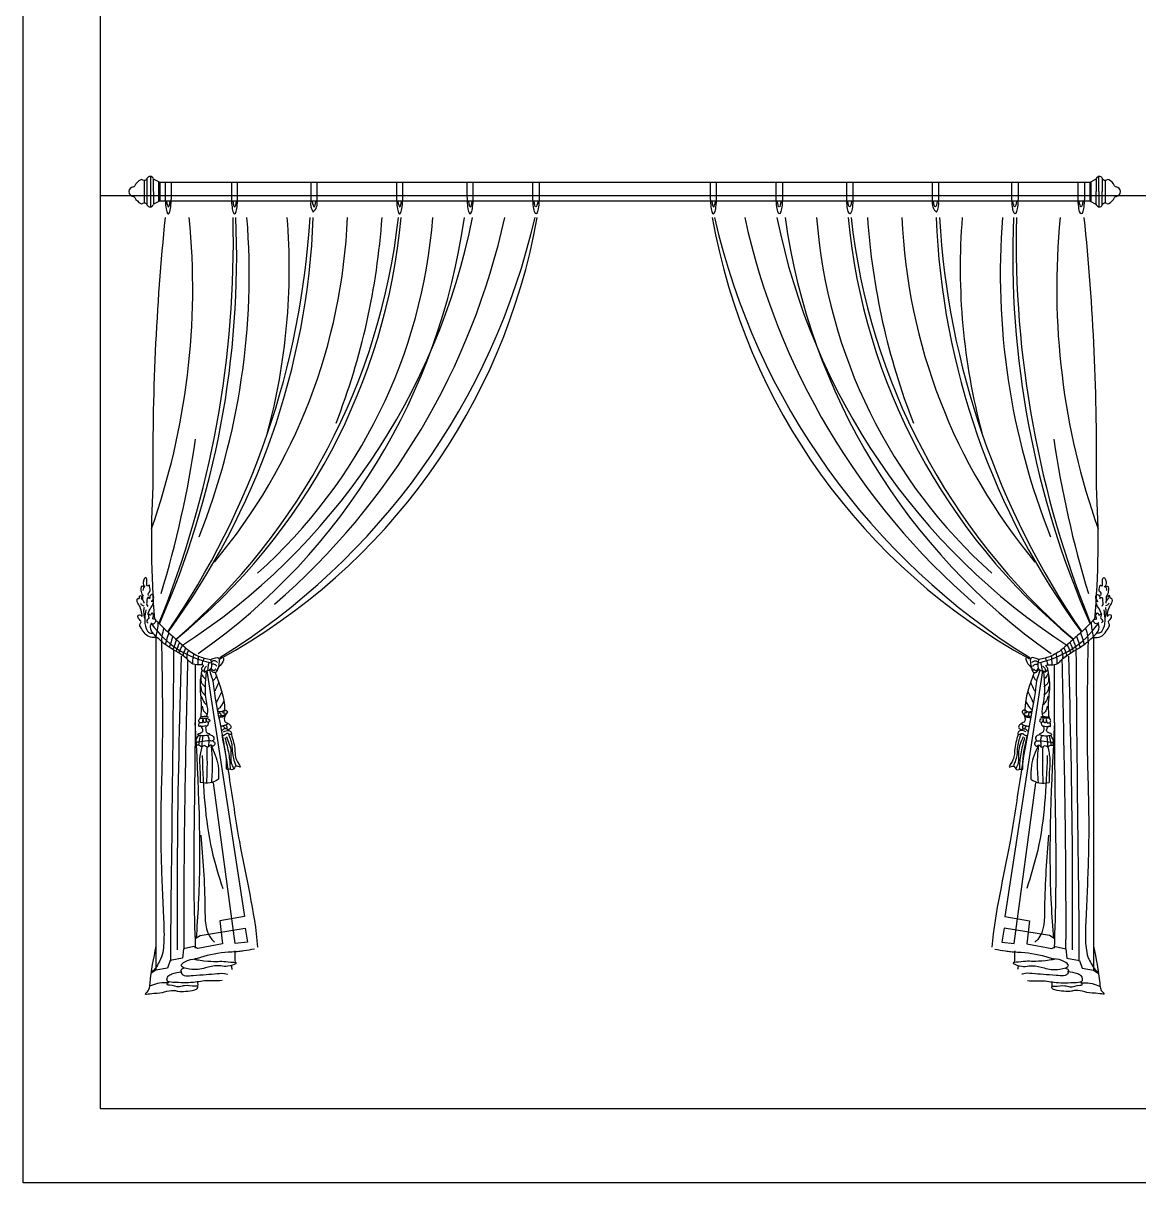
# Model space of a CAD drawing. Header units: inches. Extents: x 8.9 to 51.4, y 16 to 40.8.
# Drawn here: x 30.36 to 35.25, y 15.99 to 21.07 of the extents above; entities that cross this region are included whole.
import ezdxf

# ---------------------------------------------------------------- set-up
doc = ezdxf.new("R2010")
doc.units = ezdxf.units.IN
doc.header["$MEASUREMENT"] = 0
for name, color, linetype in [('02', 2, 'Continuous'), ('4', 4, 'Continuous'), ('kadrbm', 4, 'Continuous')]:
    doc.layers.add(name, color=color, linetype=linetype)

# ---------------------------------------------------------------- blocks, each defined once
blk = doc.blocks.new('kadrbm')
at = {"layer": 'kadrbm', "color": 4}
blk.add_lwpolyline([(0, 0), (0, 24.7972), (21, 24.7972), (21, 0), (0, 0)], close=True, dxfattribs=at)
blk.add_lwpolyline([(20.6631, 0.3257), (20.6631, 24.4603), (0.3369, 24.4603), (0.3369, 0.3257), (20.6631, 0.3257)], dxfattribs=at)

msp = doc.modelspace()

# ---------------------------------------------------------------- linework, layer by layer
at = {"layer": '02'}
for p, q in [((30.8912, 20.3853), (30.8912, 20.2854)), ((30.9039, 20.2769), (30.9039, 20.3938)), ((30.9189, 20.4018), (30.9189, 20.2689)), ((30.9315, 20.3905), (30.9315, 20.392)), ((30.9315, 20.3354), (30.9315, 20.3905)), ((30.9573, 20.3776), (30.9345, 20.389)), ((30.9536, 20.3795), (30.9536, 20.2913)), ((30.9591, 20.377), (30.9591, 20.3772)), ((30.9591, 20.3771), (35.0342, 20.377)), ((30.9591, 20.377), (30.9591, 20.294)), ((30.9825, 20.3769), (30.9825, 20.3159)), ((31.0101, 20.3147), (31.0101, 20.3769)), ((31.2729, 20.3769), (31.2729, 20.3159)), ((31.3005, 20.3147), (31.3005, 20.3769)), ((31.621, 20.377), (31.621, 20.2941)), ((31.6485, 20.2941), (31.6485, 20.377)), ((31.9964, 20.3771), (31.9964, 20.3161)), ((32.024, 20.3149), (32.024, 20.3771)), ((32.3054, 20.3771), (32.3054, 20.3161)), ((32.333, 20.3149), (32.333, 20.3771)), ((32.5942, 20.3149), (32.5942, 20.3771)), ((32.6217, 20.3771), (32.6217, 20.3161)), ((33.3716, 20.3771), (33.3716, 20.3161)), ((33.3991, 20.3149), (33.3991, 20.3771)), ((33.6603, 20.3149), (33.6603, 20.3771)), ((33.6879, 20.3771), (33.6879, 20.3161)), ((33.9693, 20.3149), (33.9693, 20.3771)), ((33.9969, 20.3771), (33.9969, 20.3161)), ((34.3448, 20.2941), (34.3448, 20.377)), ((34.3723, 20.377), (34.3723, 20.2941)), ((34.6928, 20.3147), (34.6928, 20.3769)), ((34.7204, 20.3769), (34.7204, 20.3159)), ((34.9832, 20.3147), (34.9832, 20.3769)), ((35.0108, 20.3769), (35.0107, 20.3159)), ((35.0342, 20.377), (35.0342, 20.3772)), ((35.0342, 20.377), (35.0342, 20.294)), ((35.036, 20.3776), (35.0588, 20.389)), ((35.0397, 20.3795), (35.0397, 20.2913)), ((35.0618, 20.3905), (35.0618, 20.392)), ((35.0618, 20.3905), (35.0618, 20.3354)), ((35.0744, 20.3354), (35.0744, 20.4018)), ((35.0894, 20.3938), (35.0894, 20.3354)), ((35.1021, 20.3853), (35.102, 20.2854)), ((30.9315, 20.3354), (30.9315, 20.2802)), ((35.0618, 20.2802), (35.0618, 20.3354)), ((35.0744, 20.3354), (35.0744, 20.2689)), ((35.0894, 20.2769), (35.0894, 20.3354)), ((30.9315, 20.2802), (30.9315, 20.2785)), ((30.9573, 20.2931), (30.9345, 20.2817)), ((35.0323, 20.294), (30.961, 20.294)), ((35.036, 20.2931), (35.0588, 20.2817)), ((35.0618, 20.2802), (35.0618, 20.2785)), ((30.8855, 18.5448), (30.8855, 18.5633)), ((35.1078, 18.5448), (35.1078, 18.5633)), ((30.9424, 18.3863), (30.9424, 16.9239)), ((35.0508, 18.3863), (35.0508, 16.9239)), ((31.1661, 18.2358), (31.3308, 17.1594)), ((34.8272, 18.2358), (34.6625, 17.1594)), ((31.2897, 17.0412), (31.195, 17.7446)), ((34.7036, 17.0412), (34.7983, 17.7446)), ((31.3308, 17.1594), (31.2222, 17.1401)), ((31.2222, 17.1401), (31.2343, 17.0388)), ((34.6625, 17.1594), (34.7711, 17.1401)), ((34.7711, 17.1401), (34.759, 17.0388)), ((31.1193, 17.0651), (31.1359, 17.0765)), ((31.1359, 17.0765), (31.3333, 17.1087)), ((31.3333, 17.1087), (31.3437, 17.0464)), ((34.66, 17.1087), (34.6496, 17.0464)), ((34.8574, 17.0765), (34.66, 17.1087)), ((34.874, 17.0651), (34.8574, 17.0765)), ((31.1086, 17.0275), (31.063, 17.018)), ((31.1257, 17.0195), (31.1086, 17.0275)), ((31.2343, 17.0388), (31.1257, 17.0195)), ((31.3437, 17.0464), (31.2897, 17.0412)), ((34.6496, 17.0464), (34.7036, 17.0412)), ((34.759, 17.0388), (34.8676, 17.0195)), ((34.8676, 17.0195), (34.8847, 17.0275)), ((34.8847, 17.0275), (34.9303, 17.018)), ((31.0592, 16.9763), (31.0042, 16.9668)), ((31.063, 17.018), (31.0592, 16.9763)), ((34.9303, 17.018), (34.9341, 16.9763)), ((34.9341, 16.9763), (34.9891, 16.9668)), ((30.9424, 16.9239), (30.9201, 16.9088)), ((30.9928, 16.9326), (30.9424, 16.9239)), ((31.0042, 16.9668), (30.9928, 16.9326)), ((34.9891, 16.9668), (35.0005, 16.9326)), ((35.0005, 16.9326), (35.0508, 16.9239)), ((35.0508, 16.9239), (35.0732, 16.9088))]:
    msp.add_line(p, q, dxfattribs=at)
for centre, radius, start, end in [((30.9039, 20.3354), 0.0594, 118.3687, 154.4756), ((30.8797, 20.3803), 0.00827, 58.1539, 118.3687), ((30.8912, 20.399), 0.0137, 238.1539, 337.9883), ((30.9171, 20.3872), 0.0148, 23.5943, 153.1506), ((30.9382, 20.3964), 0.00827, 203.5943, 243.4382), ((30.961, 20.385), 0.00827, 243.4382, 270.0032), ((35.0323, 20.385), 0.00827, 269.9968, 296.5618), ((35.0551, 20.3964), 0.00827, 296.5618, 336.4057), ((35.0762, 20.3872), 0.0148, 26.8494, 156.4057), ((35.1021, 20.399), 0.0137, 202.0117, 301.8461), ((35.1136, 20.3803), 0.00827, 61.6313, 121.8461), ((35.0894, 20.3354), 0.0594, 25.5244, 61.6313), ((30.8446, 20.3354), 0.0209, 93.2803, 266.7262), ((30.8429, 20.3645), 0.00827, 273.2803, 334.4756), ((35.1504, 20.3645), 0.00827, 205.5244, 266.7197), ((35.1487, 20.3354), 0.0209, 273.2738, 86.7197), ((30.8429, 20.3062), 0.00827, 25.5309, 86.7262), ((30.9039, 20.3354), 0.0594, 205.5309, 241.6377), ((30.8797, 20.2904), 0.00827, 241.6377, 301.8526), ((30.8912, 20.2718), 0.0137, 22.0182, 121.8526), ((30.9171, 20.2836), 0.0148, 206.8559, 336.4122), ((30.9382, 20.2743), 0.00827, 116.5683, 156.4122), ((30.961, 20.2857), 0.00827, 90.0032, 116.5683), ((31.686, 20.2826), 0.066, 170.0538, 213.7997), ((31.5997, 20.2845), 0.0497, 309.0888, 12.6238), ((34.3936, 20.2845), 0.0497, 167.3762, 230.9112), ((34.3073, 20.2826), 0.066, 326.2003, 9.9462), ((35.0323, 20.2857), 0.00827, 63.4317, 89.9968), ((35.0551, 20.2743), 0.00827, 23.5878, 63.4317), ((35.0762, 20.2836), 0.0148, 203.5878, 333.1441), ((35.102, 20.2718), 0.0137, 58.1474, 157.9818), ((35.1136, 20.2904), 0.00827, 238.1474, 298.3623), ((35.0894, 20.3354), 0.0594, 298.3623, 334.4691), ((35.1504, 20.3062), 0.00827, 93.2738, 154.4691), ((27.9351, 19.9137), 3.1685, 340.5445, 5.5968), ((41.3379, 19.164), 10.4092, 174.16269, 180.65206), ((26.8123, 20.1191), 4.4693, 337.9823, 1.328), ((27.2904, 20.0541), 4.0058, 336.2649, 2.4115), ((28.0396, 20.436), 3.5845, 325.5135, 356.5886), ((28.3634, 20.3474), 3.2709, 323.5767, 357.8144), ((29.3257, 20.4722), 2.7032, 309.1627, 354.7047), ((29.1668, 20.5382), 2.8558, 310.8147, 353.6567), ((29.4683, 20.7934), 2.9177, 302.9337, 348.7205), ((29.515, 20.6074), 2.8055, 305.0802, 352.1173), ((28.2257, 19.9744), 3.1254, 338.3923, 4.5557), ((29.2635, 20.3269), 2.5205, 320.1662, 357.6311), ((29.6085, 20.909), 3.0727, 301.6726, 347.0935), ((29.9004, 20.7054), 2.7556, 298.6918, 349.9121), ((29.8307, 20.3985), 2.3317, 311.9053, 355.6759), ((28.7263, 20.0027), 2.8003, 345.0323, 4.5052), ((29.4224, 20.8895), 3.1205, 310.8232, 347.6618), ((28.8573, 20.4364), 3.0834, 338.7806, 356.0252), ((36.0929, 20.7054), 2.7556, 190.0879, 241.3082), ((36.3848, 20.909), 3.0727, 192.9065, 238.3274), ((36.5708, 20.8895), 3.1205, 192.3382, 229.1768), ((36.525, 20.7934), 2.9177, 191.2795, 237.0663), ((36.4783, 20.6074), 2.8055, 187.8827, 234.9198), ((36.1626, 20.3985), 2.3317, 184.3241, 228.0947), ((36.6676, 20.4722), 2.7032, 185.2953, 230.8373), ((36.8265, 20.5382), 2.8558, 186.3433, 229.1853), ((37.136, 20.4364), 3.0834, 183.9748, 201.2194), ((36.7298, 20.3269), 2.5205, 182.3689, 219.8338), ((37.6298, 20.3474), 3.2709, 182.1856, 216.4233), ((37.9537, 20.436), 3.5845, 183.4114, 214.4865), ((37.267, 20.0027), 2.8003, 175.4948, 194.9677), ((37.7676, 19.9744), 3.1254, 175.4443, 201.6077), ((38.7029, 20.0541), 4.0058, 177.5885, 203.7351), ((39.181, 20.1191), 4.4693, 178.672, 202.0177), ((38.0582, 19.9137), 3.1685, 174.4032, 199.4555), ((24.6554, 19.164), 10.4092, 359.34794, 5.83731), ((26.6145, 19.9029), 4.5488, 343.0188, 351.7636), ((39.3788, 19.9029), 4.5488, 188.2364, 196.9812), ((35.1162, 18.801), 4.194, 176.6568, 184.6612), ((30.877, 18.801), 4.194, 355.3388, 3.3432), ((30.7527, 18.4493), 0.1999, 341.6507, 359.2585), ((35.2406, 18.4493), 0.1999, 180.7415, 198.3493), ((31.2669, 18.6837), 0.4206, 215.029, 258.8522), ((34.7264, 18.6837), 0.4206, 281.1478, 324.971)]:
    msp.add_arc(centre, radius, start, end, dxfattribs=at)
for centre, major_axis, ratio, start_param, end_param in [((30.9963, 20.3159), (0, 0.0782), 0.176397, 1.570796, 4.728041), ((30.997, 20.323), (0, 0.054), 0.176643, 2.136708, 4.146478), ((31.2867, 20.3159), (0, 0.0782), 0.176397, 1.570796, 4.728041), ((31.2874, 20.323), (0, 0.054), 0.176643, 2.136708, 4.146478), ((31.6354, 20.323), (0, 0.054), 0.176643, 2.136708, 4.146478), ((32.0102, 20.3161), (0, 0.0782), 0.176397, 1.570796, 4.728041), ((32.0109, 20.3231), (0, 0.054), 0.176643, 2.136708, 4.146478), ((32.3192, 20.3161), (0, 0.0782), 0.176397, 1.570796, 4.728041), ((32.3199, 20.3231), (0, 0.054), 0.176643, 2.136708, 4.146478), ((33.3853, 20.3161), (0, 0.0782), 0.176397, 1.570796, 4.728041), ((33.386, 20.3231), (0, 0.054), 0.176643, 2.136708, 4.146478)]:
    msp.add_ellipse(centre, major_axis=major_axis, ratio=ratio, start_param=start_param, end_param=end_param, dxfattribs=at)
at = {"layer": '02', "extrusion": (0, 0, -1)}
for centre, major_axis, ratio, start_param, end_param in [((32.6079, 20.3161), (0, 0.0782), 0.176397, 1.570796, 4.728041), ((32.6072, 20.3231), (0, 0.054), 0.176643, 2.136708, 4.146478), ((33.6741, 20.3161), (0, 0.0782), 0.176397, 1.570796, 4.728041), ((33.6734, 20.3231), (0, 0.054), 0.176643, 2.136708, 4.146478), ((33.9831, 20.3161), (0, 0.0782), 0.176397, 1.570796, 4.728041), ((33.9824, 20.3231), (0, 0.054), 0.176643, 2.136708, 4.146478), ((34.3578, 20.323), (0, 0.054), 0.176643, 2.136708, 4.146478), ((34.7066, 20.3159), (0, 0.0782), 0.176397, 1.570796, 4.728041), ((34.7059, 20.323), (0, 0.054), 0.176643, 2.136708, 4.146478), ((34.997, 20.3159), (0, 0.0782), 0.176397, 1.570796, 4.728041), ((34.9963, 20.323), (0, 0.054), 0.176643, 2.136708, 4.146478)]:
    msp.add_ellipse(centre, major_axis=major_axis, ratio=ratio, start_param=start_param, end_param=end_param, dxfattribs=at)
at = {"layer": '02'}
for points, knots in [([(30.91, 18.5662), (30.909, 18.5695), (30.9069, 18.5765), (30.9218, 18.5855), (30.9141, 18.5978), (30.9151, 18.615), (30.9017, 18.602), (30.9028, 18.6206), (30.9021, 18.6292), (30.9029, 18.6395), (30.8953, 18.647), (30.8889, 18.6353), (30.8869, 18.6248), (30.8868, 18.6146), (30.8932, 18.6003), (30.8785, 18.6117), (30.8759, 18.5945), (30.8774, 18.5842), (30.8796, 18.5717), (30.884, 18.5654), (30.8862, 18.5623)], [0, 0, 0, 0, 0.069239, 0.1425, 0.301108, 0.343016, 0.417267, 0.487528, 0.59776, 0.653305, 0.707138, 0.760964, 0.874593, 0.950691, 1.014211, 1.079615, 1.162872, 1.259571, 1.344793, 1.425154, 1.425154, 1.425154, 1.425154]), ([(30.8951, 18.6066), (30.8921, 18.6043), (30.8859, 18.5995), (30.8854, 18.5917), (30.8851, 18.5877)], [0, 0, 0, 0, 0.0785011, 0.1613786, 0.1613786, 0.1613786, 0.1613786]), ([(30.9431, 18.3816), (30.9316, 18.3818), (30.9007, 18.3822), (30.8829, 18.414), (30.8689, 18.4392), (30.8829, 18.4522), (30.8646, 18.4615), (30.8607, 18.4817), (30.8757, 18.4825), (30.8859, 18.4623), (30.8771, 18.5166), (30.8625, 18.5281), (30.856, 18.5538), (30.8725, 18.5517), (30.8675, 18.5709), (30.8823, 18.5598), (30.8763, 18.5519), (30.8846, 18.5473), (30.8884, 18.5403), (30.8889, 18.5343), (30.8891, 18.5317)], [0, 0, 0, 0, 0.236319, 0.635054, 0.716518, 0.803764, 0.938035, 1.047547, 1.12563, 1.164652, 1.457116, 1.593629, 1.741874, 1.781687, 1.870652, 1.942618, 1.990079, 2.034233, 2.107856, 2.163027, 2.163027, 2.163027, 2.163027]), ([(30.9064, 18.4831), (30.9107, 18.4931), (30.9178, 18.5094), (30.9294, 18.5263), (30.9322, 18.5378), (30.9267, 18.5433), (30.9227, 18.5356), (30.9256, 18.5474), (30.934, 18.5502), (30.9326, 18.5613), (30.9304, 18.5723), (30.9167, 18.5676), (30.9155, 18.5605), (30.9139, 18.5478), (30.913, 18.5585), (30.9029, 18.5567), (30.904, 18.5422), (30.8993, 18.5291), (30.9046, 18.5206), (30.9064, 18.5177)], [0, 0, 0, 0, 0.233844, 0.38395, 0.446369, 0.474515, 0.507631, 0.539802, 0.628788, 0.699009, 0.758437, 0.830424, 0.914466, 0.954252, 0.996273, 1.035315, 1.116779, 1.257438, 1.327235, 1.327235, 1.327235, 1.327235]), ([(30.875, 18.5324), (30.877, 18.5286), (30.8802, 18.5224), (30.8869, 18.5209), (30.8895, 18.5204)], [0, 0, 0, 0, 0.0867292, 0.1416041, 0.1416041, 0.1416041, 0.1416041]), ([(30.8901, 18.5137), (30.8892, 18.5074), (30.887, 18.4909), (30.8905, 18.4746), (30.8926, 18.4644)], [0, 0, 0, 0, 0.1356658, 0.3588768, 0.3588768, 0.3588768, 0.3588768]), ([(30.8977, 18.5026), (30.8959, 18.4903), (30.8917, 18.4629), (30.8943, 18.4282), (30.9106, 18.3992), (30.9251, 18.4005), (30.9312, 18.4011)], [0, 0, 0, 0, 0.2671122, 0.5981429, 0.7651676, 0.8903438, 0.8903438, 0.8903438, 0.8903438]), ([(30.9197, 18.4456), (30.9251, 18.4429), (30.9371, 18.4371), (30.9475, 18.4668), (30.925, 18.4597), (30.9335, 18.4745), (30.9318, 18.483), (30.9246, 18.4918), (30.9206, 18.4842), (30.918, 18.4763), (30.9085, 18.4914), (30.909, 18.4734), (30.9133, 18.4649), (30.904, 18.4612), (30.9003, 18.4517), (30.9053, 18.4475), (30.9077, 18.4455)], [0, 0, 0, 0, 0.111497, 0.24906, 0.328278, 0.385623, 0.504818, 0.527104, 0.599746, 0.617361, 0.685151, 0.76431, 0.827813, 0.878271, 0.945574, 1.007111, 1.007111, 1.007111, 1.007111]), ([(30.942, 18.4568), (30.9473, 18.4523), (30.9856, 18.412), (31.011, 18.3935), (31.0609, 18.3453), (31.1036, 18.3105), (31.144, 18.293), (31.1726, 18.2871), (31.1819, 18.2851), (31.1835, 18.2798), (31.1876, 18.2664), (31.1864, 18.241), (31.1666, 18.2352), (31.1513, 18.2299), (31.1374, 18.2452), (31.1658, 18.2668), (31.1055, 18.2566), (31.0698, 18.3034), (31.0025, 18.3318), (30.9508, 18.3786), (30.9193, 18.4076), (30.9159, 18.4341), (30.9233, 18.4433), (30.9236, 18.4437)], [925.225874, 925.225874, 925.225874, 925.225874, 957.922996, 1118.432988, 1257.579125, 1341.665769, 1462.150553, 1520.81079, 1520.81079, 1520.81079, 1555.846522, 1608.954601, 1649.536379, 1670.927799, 1705.404547, 1731.415564, 1823.967647, 1873.57135, 2108.472651, 2240.694063, 2303.847888, 2370.352593, 2373.553649, 2373.553649, 2373.553649, 2373.553649]), ([(35.0513, 18.4568), (35.046, 18.4523), (35.0076, 18.412), (34.9823, 18.3935), (34.9324, 18.3453), (34.8897, 18.3105), (34.8493, 18.293), (34.8207, 18.2871), (34.8114, 18.2851), (34.8098, 18.2798), (34.8057, 18.2664), (34.8069, 18.241), (34.8267, 18.2352), (34.842, 18.2299), (34.8559, 18.2452), (34.8275, 18.2668), (34.8878, 18.2566), (34.9235, 18.3034), (34.9908, 18.3318), (35.0425, 18.3786), (35.074, 18.4076), (35.0774, 18.4341), (35.07, 18.4433), (35.0697, 18.4437)], [925.225874, 925.225874, 925.225874, 925.225874, 957.922996, 1118.432988, 1257.579125, 1341.665769, 1462.150553, 1520.81079, 1520.81079, 1520.81079, 1555.846522, 1608.954601, 1649.536379, 1670.927799, 1705.404547, 1731.415564, 1823.967647, 1873.57135, 2108.472651, 2240.694063, 2303.847888, 2370.352593, 2373.553649, 2373.553649, 2373.553649, 2373.553649]), ([(30.977, 18.4222), (30.9735, 18.4108), (30.9677, 18.3921), (30.9668, 18.3726), (30.9664, 18.365)], [0, 0, 0, 0, 0.2573521, 0.4215662, 0.4215662, 0.4215662, 0.4215662]), ([(30.9988, 18.4023), (30.9951, 18.3912), (30.9894, 18.3744), (30.9848, 18.3572), (30.9832, 18.3514)], [0, 0, 0, 0, 0.2532951, 0.3845659, 0.3845659, 0.3845659, 0.3845659]), ([(30.9664, 18.365), (30.9694, 18.2091), (30.9746, 17.9362), (30.9618, 17.629), (30.9638, 17.4769), (30.9649, 17.4276)], [0, 0, 0, 0, 3.17504, 5.557154, 6.264994, 6.264994, 6.264994, 6.264994]), ([(31.017, 18.3865), (31.0131, 18.3757), (31.0075, 18.3599), (31.0029, 18.3438), (31.0014, 18.3387)], [0, 0, 0, 0, 0.2485262, 0.3634947, 0.3634947, 0.3634947, 0.3634947]), ([(31.0583, 18.3487), (31.0552, 18.3432), (31.0488, 18.3321), (31.0447, 18.3199), (31.0427, 18.3137)], [0, 0, 0, 0, 0.137377, 0.2771517, 0.2771517, 0.2771517, 0.2771517]), ([(35.0269, 18.365), (35.0239, 18.2091), (35.0187, 17.9362), (35.0315, 17.629), (35.0295, 17.4769), (35.0284, 17.4276)], [0, 0, 0, 0, 3.17504, 5.557154, 6.264994, 6.264994, 6.264994, 6.264994]), ([(31.0719, 18.3367), (31.0699, 18.3307), (31.0664, 18.3204), (31.0597, 18.3082), (31.0618, 18.3023), (31.0623, 18.3009)], [0, 0, 0, 0, 0.1405092, 0.2410443, 0.2732819, 0.2732819, 0.2732819, 0.2732819]), ([(31.0842, 18.3266), (31.0807, 18.3174), (31.076, 18.3047), (31.0779, 18.2916), (31.0784, 18.2881)], [0, 0, 0, 0, 0.2085446, 0.2850913, 0.2850913, 0.2850913, 0.2850913]), ([(31.1081, 18.3106), (31.1061, 18.3035), (31.1021, 18.289), (31.1028, 18.2739), (31.1032, 18.2662)], [0, 0, 0, 0, 0.1571449, 0.3243264, 0.3243264, 0.3243264, 0.3243264]), ([(31.1819, 18.2851), (31.1972, 18.2914), (31.222, 18.3016), (31.2183, 18.2643), (31.2148, 18.2465), (31.2057, 18.224), (31.1878, 18.2311), (31.1834, 18.2393), (31.1814, 18.243)], [0, 0, 0, 0, 0.2592106, 0.4211027, 0.6179798, 0.7334938, 0.8450406, 0.9369094, 0.9369094, 0.9369094, 0.9369094]), ([(31.154, 18.2916), (31.1502, 18.285), (31.1449, 18.2755), (31.1441, 18.2648), (31.1439, 18.2615)], [0, 0, 0, 0, 0.1608254, 0.2315285, 0.2315285, 0.2315285, 0.2315285]), ([(31.1646, 18.2566), (31.1604, 18.2527), (31.152, 18.2449), (31.1537, 18.2336), (31.1546, 18.2278)], [0, 0, 0, 0, 0.1155197, 0.2327522, 0.2327522, 0.2327522, 0.2327522]), ([(31.175, 18.2733), (31.1734, 18.2686), (31.1691, 18.2563), (31.1709, 18.2351), (31.1604, 18.233), (31.1586, 18.2326)], [0, 0, 0, 0, 0.1135775, 0.2947418, 0.3337277, 0.3337277, 0.3337277, 0.3337277]), ([(31.2047, 18.2443), (31.2014, 18.2405), (31.194, 18.2319), (31.1878, 18.2421), (31.1844, 18.2477)], [0, 0, 0, 0, 0.0894464, 0.2013297, 0.2013297, 0.2013297, 0.2013297]), ([(31.212, 18.2723), (31.2087, 18.2753), (31.2008, 18.2827), (31.1906, 18.278), (31.1847, 18.2753)], [0, 0, 0, 0, 0.0904076, 0.2165986, 0.2165986, 0.2165986, 0.2165986]), ([(31.2094, 18.2557), (31.205, 18.2597), (31.1982, 18.2658), (31.1895, 18.2644), (31.1865, 18.2639)], [0, 0, 0, 0, 0.1191034, 0.1833466, 0.1833466, 0.1833466, 0.1833466]), ([(31.2389, 18.2906), (31.2389, 18.2879), (31.2378, 18.2733), (31.2195, 18.2567), (31.2099, 18.2404), (31.2067, 18.2348)], [0.1346305, 0.1346305, 0.1346305, 0.1346305, 0.1902636, 0.4416705, 0.5715455, 0.5715455, 0.5715455, 0.5715455]), ([(34.7544, 18.2906), (34.7544, 18.2879), (34.7555, 18.2733), (34.7738, 18.2567), (34.7833, 18.2404), (34.7866, 18.2348)], [0.1346305, 0.1346305, 0.1346305, 0.1346305, 0.1902636, 0.4416705, 0.5715455, 0.5715455, 0.5715455, 0.5715455]), ([(31.1433, 18.2391), (31.14, 18.22), (31.1309, 18.1679), (31.1427, 18.1043), (31.14, 18.0543), (31.1388, 18.0377), (31.1383, 18.0319)], [0, 0, 0, 0, 0.418342, 1.140675, 1.375314, 1.501887, 1.501887, 1.501887, 1.501887]), ([(31.14, 18.2112), (31.1391, 18.2038), (31.1376, 18.1918), (31.1462, 18.1752), (31.1546, 18.1688), (31.1594, 18.1651)], [0, 0, 0, 0, 0.1577966, 0.2558238, 0.3862014, 0.3862014, 0.3862014, 0.3862014]), ([(31.1412, 18.2246), (31.1448, 18.2177), (31.15, 18.2078), (31.1581, 18.2002), (31.1606, 18.1979)], [0, 0, 0, 0, 0.1654411, 0.2398555, 0.2398555, 0.2398555, 0.2398555]), ([(31.1621, 18.2328), (31.1582, 18.187), (31.153, 18.125), (31.172, 18.0585), (31.1655, 18.0406), (31.1646, 18.0381)], [0, 0, 0, 0, 1.001026, 1.353764, 1.410803, 1.410803, 1.410803, 1.410803]), ([(31.1769, 18.2394), (31.1811, 18.222), (31.1928, 18.1991), (31.1979, 18.1271), (31.2277, 17.9874), (31.2657, 17.7622), (31.3124, 17.4281), (31.3743, 17.1811), (31.3881, 17.0255)], [0, 0, 0, 0, 66.592495, 161.221404, 436.665236, 960.065033, 1552.645777, 2511.579203, 2511.579203, 2511.579203, 2511.579203]), ([(31.2071, 18.215), (31.2055, 18.2102), (31.2026, 18.2012), (31.1952, 18.1951), (31.1917, 18.1922)], [0, 0, 0, 0, 0.1062572, 0.2023734, 0.2023734, 0.2023734, 0.2023734]), ([(31.2023, 18.2278), (31.2226, 18.1741), (31.2437, 18.1184), (31.2434, 18.0601), (31.2434, 18.0581)], [0, 0, 0, 0, 1.219875, 1.263198, 1.263198, 1.263198, 1.263198]), ([(34.8163, 18.2394), (34.8122, 18.222), (34.8005, 18.1991), (34.7953, 18.1271), (34.7656, 17.9874), (34.7276, 17.7622), (34.6809, 17.4281), (34.619, 17.1811), (34.6052, 17.0255)], [0, 0, 0, 0, 66.592495, 161.221404, 436.665236, 960.065033, 1552.645777, 2511.579203, 2511.579203, 2511.579203, 2511.579203]), ([(31.1388, 18.1675), (31.1393, 18.1607), (31.1406, 18.145), (31.1526, 18.1346), (31.1594, 18.1287)], [0, 0, 0, 0, 0.1427116, 0.3291512, 0.3291512, 0.3291512, 0.3291512]), ([(31.218, 18.1853), (31.214, 18.177), (31.208, 18.1645), (31.2029, 18.1516), (31.2012, 18.1473)], [0, 0, 0, 0, 0.1995752, 0.3000429, 0.3000429, 0.3000429, 0.3000429]), ([(31.2309, 18.1448), (31.2251, 18.133), (31.2168, 18.1161), (31.2081, 18.0994), (31.2055, 18.0943)], [0, 0, 0, 0, 0.2850276, 0.4076026, 0.4076026, 0.4076026, 0.4076026]), ([(31.1412, 18.1251), (31.1441, 18.1161), (31.149, 18.1007), (31.1607, 18.0896), (31.1655, 18.085)], [0, 0, 0, 0, 0.2003143, 0.343072, 0.343072, 0.343072, 0.343072]), ([(31.24, 18.1037), (31.2348, 18.0932), (31.2274, 18.0782), (31.2149, 18.0673), (31.2112, 18.0641)], [0, 0, 0, 0, 0.2502304, 0.3560576, 0.3560576, 0.3560576, 0.3560576]), ([(31.1449, 18.0802), (31.1469, 18.0712), (31.1503, 18.0565), (31.163, 18.0491), (31.1679, 18.0462)], [0, 0, 0, 0, 0.1888556, 0.3081521, 0.3081521, 0.3081521, 0.3081521]), ([(31.2434, 18.0647), (31.24, 18.0619), (31.2312, 18.0548), (31.2196, 18.0567), (31.2125, 18.0578)], [0, 0, 0, 0, 0.0906291, 0.2383597, 0.2383597, 0.2383597, 0.2383597]), ([(31.2137, 18.0514), (31.219, 18.0517), (31.2268, 18.0522), (31.2269, 18.0431), (31.2273, 18.0394), (31.2274, 18.0377)], [0, 0, 0, 0, 0.0905061, 0.1337492, 0.1726534, 0.1726534, 0.1726534, 0.1726534]), ([(31.25, 18.0474), (31.2458, 18.044), (31.2377, 18.0374), (31.2251, 18.038), (31.2185, 18.0365), (31.2168, 18.0361)], [0, 0, 0, 0, 0.1123737, 0.2200328, 0.2590171, 0.2590171, 0.2590171, 0.2590171]), ([(31.2434, 18.0647), (31.2497, 18.0621), (31.2603, 18.0576), (31.2492, 18.0478), (31.2464, 18.0398), (31.239, 18.0338), (31.2289, 18.0323), (31.2216, 18.0308), (31.218, 18.03)], [0, 0, 0, 0, 0.1085923, 0.1855057, 0.242831, 0.298379, 0.3794914, 0.4603989, 0.4603989, 0.4603989, 0.4603989]), ([(31.2468, 18.0419), (31.2438, 18.0341), (31.239, 18.0221), (31.2472, 18.0087), (31.2635, 18.0056), (31.2488, 17.9979), (31.2392, 17.9946), (31.23, 17.9931), (31.2253, 17.9923)], [0, 0, 0, 0, 0.1671675, 0.2581241, 0.3294993, 0.3981385, 0.4915478, 0.5919877, 0.5919877, 0.5919877, 0.5919877]), ([(31.2378, 18.0604), (31.236, 18.0567), (31.2329, 18.0501), (31.244, 18.0524), (31.2462, 18.0477), (31.2473, 18.0452)], [0, 0, 0, 0, 0.0627612, 0.1130668, 0.165348, 0.165348, 0.165348, 0.165348]), ([(31.1704, 18.011), (31.1714, 18.0065), (31.1734, 17.9977), (31.159, 17.9928), (31.1607, 17.9794), (31.1616, 17.9706), (31.1664, 17.9626), (31.1731, 17.9628), (31.1828, 17.9571), (31.1614, 17.95), (31.1484, 17.9521), (31.1335, 17.9511), (31.1199, 17.9593), (31.1387, 17.9626), (31.1489, 17.9696), (31.1474, 17.9821), (31.1424, 17.9899), (31.1363, 17.9942), (31.131, 17.9896), (31.1293, 18.0014), (31.1322, 18.006), (31.1339, 18.0086)], [0, 0, 0, 0, 0.087665, 0.168523, 0.256626, 0.337452, 0.369067, 0.444018, 0.475643, 0.565952, 0.724112, 0.848182, 0.879806, 1.009319, 1.053172, 1.15837, 1.221601, 1.268841, 1.288455, 1.343904, 1.418812, 1.418812, 1.418812, 1.418812]), ([(31.1726, 18.0194), (31.1726, 18.0213), (31.1726, 18.0254), (31.1798, 18.0206), (31.1792, 18.013), (31.1723, 18.01), (31.1649, 18.0116), (31.1631, 18.0176), (31.1618, 18.0291), (31.1635, 18.0155), (31.1602, 18.0106), (31.155, 18.0081), (31.1495, 18.0116), (31.147, 18.0165), (31.1491, 18.0277), (31.1512, 18.0093), (31.1421, 18.0073), (31.1353, 18.0081), (31.1296, 18.0123), (31.1301, 18.0195), (31.1327, 18.0242), (31.1348, 18.0268), (31.1357, 18.028)], [0, 0, 0, 0, 0.0316618, 0.0678878, 0.1237708, 0.1654489, 0.2166883, 0.2639819, 0.3078883, 0.3761897, 0.4124027, 0.4458624, 0.4875405, 0.5348341, 0.5726041, 0.6533239, 0.7176024, 0.747636, 0.8049074, 0.8483719, 0.890031, 0.9210856, 0.9210856, 0.9210856, 0.9210856]), ([(31.1701, 18.0308), (31.1711, 18.0323), (31.1737, 18.0367), (31.1619, 18.0355), (31.1538, 18.0354), (31.1448, 18.034), (31.1378, 18.0341), (31.133, 18.0261), (31.1522, 18.0293), (31.1612, 18.0265), (31.1689, 18.029), (31.1709, 18.0297)], [0, 0, 0, 0, 0.0315775, 0.0879544, 0.1634597, 0.2440001, 0.2788001, 0.308288, 0.3961654, 0.5204445, 0.5656802, 0.5656802, 0.5656802, 0.5656802]), ([(31.1614, 17.9942), (31.1576, 17.9936), (31.1512, 17.9925), (31.1419, 17.9912), (31.138, 17.9946), (31.1361, 17.9962)], [0, 0, 0, 0, 0.0853248, 0.1414352, 0.1920004, 0.1920004, 0.1920004, 0.1920004]), ([(31.2351, 17.9941), (31.238, 17.992), (31.2426, 17.9889), (31.2437, 17.9836), (31.2441, 17.9817)], [0, 0, 0, 0, 0.0729467, 0.1136474, 0.1136474, 0.1136474, 0.1136474]), ([(31.2481, 17.998), (31.2506, 17.9957), (31.2558, 17.991), (31.2524, 17.9849), (31.2506, 17.9817)], [0, 0, 0, 0, 0.065244, 0.1345807, 0.1345807, 0.1345807, 0.1345807]), ([(31.2588, 18.0051), (31.2625, 18.0025), (31.2695, 17.9977), (31.2727, 17.9819), (31.257, 17.9793), (31.2611, 17.9748), (31.2623, 17.9735)], [0, 0, 0, 0, 0.0969265, 0.1863942, 0.2633962, 0.2956618, 0.2956618, 0.2956618, 0.2956618]), ([(31.1777, 17.9562), (31.186, 17.9537), (31.1999, 17.9493), (31.1936, 17.9256), (31.1617, 17.9345), (31.1033, 17.9083), (31.123, 17.9423), (31.1297, 17.9537)], [0, 0, 0, 0, 0.159299, 0.268135, 0.369618, 0.803179, 1.022221, 1.022221, 1.022221, 1.022221]), ([(31.1359, 17.952), (31.1342, 17.9423), (31.1317, 17.9285), (31.1297, 17.9146), (31.1292, 17.9105)], [0, 0, 0, 0, 0.2132549, 0.303472, 0.303472, 0.303472, 0.303472]), ([(31.1474, 17.9515), (31.1463, 17.9428), (31.1441, 17.9269), (31.1436, 17.9109), (31.1433, 17.9036)], [0, 0, 0, 0, 0.190354, 0.3472879, 0.3472879, 0.3472879, 0.3472879]), ([(31.1689, 17.953), (31.1715, 17.9471), (31.177, 17.9349), (31.173, 17.9179), (31.1731, 17.9075), (31.1732, 17.9037)], [0, 0, 0, 0, 0.1369257, 0.2818553, 0.3631095, 0.3631095, 0.3631095, 0.3631095]), ([(31.2623, 17.9735), (31.2578, 17.9775), (31.2471, 17.9871), (31.2358, 17.9773), (31.2292, 17.9716)], [0, 0, 0, 0, 0.116715, 0.2765811, 0.2765811, 0.2765811, 0.2765811]), ([(31.2387, 17.9685), (31.2465, 17.9716), (31.2581, 17.9761), (31.2739, 17.9699), (31.2748, 17.9529), (31.2629, 17.96), (31.2525, 17.964), (31.2449, 17.9526), (31.2371, 17.9527), (31.2327, 17.9527)], [0, 0, 0, 0, 0.1738418, 0.2582919, 0.3388129, 0.3954362, 0.4867426, 0.5566506, 0.6467118, 0.6467118, 0.6467118, 0.6467118]), ([(31.2728, 17.9566), (31.2798, 17.9328), (31.292, 17.8914), (31.2866, 17.8517), (31.3214, 17.8055), (31.2888, 17.8268), (31.2827, 17.7935), (31.2639, 17.8088), (31.2511, 17.8008), (31.2542, 17.8696), (31.2419, 17.8996), (31.2337, 17.9468), (31.2327, 17.9527)], [0, 0, 0, 0, 0.508058, 0.883623, 1.070752, 1.200834, 1.350599, 1.510691, 1.543219, 1.615036, 2.507414, 2.635562, 2.635562, 2.635562, 2.635562]), ([(31.2443, 17.9432), (31.2509, 17.9195), (31.2635, 17.874), (31.2665, 17.8268), (31.268, 17.8043)], [0, 0, 0, 0, 0.532569, 1.021092, 1.021092, 1.021092, 1.021092]), ([(31.2505, 17.9464), (31.26, 17.9256), (31.2764, 17.8893), (31.2667, 17.8386), (31.279, 17.8151), (31.2834, 17.8066)], [0, 0, 0, 0, 0.48433, 0.844815, 1.04906, 1.04906, 1.04906, 1.04906]), ([(31.26, 17.9608), (31.2667, 17.9422), (31.2777, 17.9112), (31.2761, 17.8683), (31.2854, 17.8401), (31.2908, 17.8247), (31.293, 17.8184)], [0, 0, 0, 0, 0.423195, 0.705587, 0.915946, 1.060197, 1.060197, 1.060197, 1.060197]), ([(31.1913, 17.9293), (31.1967, 17.9252), (31.2068, 17.9174), (31.1904, 17.9008), (31.1823, 17.9172), (31.1689, 17.8922), (31.1558, 17.9139), (31.1415, 17.8982), (31.1324, 17.9141), (31.1143, 17.9065), (31.1189, 17.9169), (31.1215, 17.9227)], [0, 0, 0, 0, 0.1229803, 0.2297508, 0.2769102, 0.4113612, 0.5232352, 0.6130488, 0.7249228, 0.8017308, 0.8962768, 0.8962768, 0.8962768, 0.8962768]), ([(31.1433, 17.9036), (31.139, 17.8852), (31.1303, 17.848), (31.1371, 17.7952), (31.1364, 17.7613), (31.1361, 17.7467)], [0, 0, 0, 0, 0.406159, 0.823168, 1.139841, 1.139841, 1.139841, 1.139841]), ([(31.1652, 17.9021), (31.1658, 17.8726), (31.1669, 17.8195), (31.1649, 17.7664), (31.164, 17.7428)], [0, 0, 0, 0, 0.638958, 1.151228, 1.151228, 1.151228, 1.151228]), ([(31.1836, 17.9109), (31.1861, 17.8869), (31.1918, 17.832), (31.1876, 17.7769), (31.1852, 17.7458)], [0, 0, 0, 0, 0.520811, 1.195213, 1.195213, 1.195213, 1.195213]), ([(31.1836, 17.9109), (31.1967, 17.8813), (31.2181, 17.8331), (31.2172, 17.7808), (31.2169, 17.7606)], [0, 0, 0, 0, 0.689807, 1.12347, 1.12347, 1.12347, 1.12347]), ([(31.2169, 17.7606), (31.2048, 17.7537), (31.1797, 17.7394), (31.151, 17.7442), (31.1361, 17.7467)], [0, 0, 0, 0, 0.2912633, 0.608616, 0.608616, 0.608616, 0.608616]), ([(30.9649, 17.4276), (30.9671, 17.3385), (30.9729, 17.2132), (30.9798, 17.0625), (30.9729, 16.9863), (30.9479, 16.9454), (30.9359, 16.9221), (30.9227, 16.9163), (30.9199, 16.9151)], [6.36321, 6.36321, 6.36321, 6.36321, 8.175441, 8.913341, 9.464915, 9.670479, 9.898851, 9.961142, 9.961142, 9.961142, 9.961142]), ([(35.0284, 17.4276), (35.0262, 17.3385), (35.0204, 17.2132), (35.0135, 17.0625), (35.0204, 16.9863), (35.0454, 16.9454), (35.0574, 16.9221), (35.0706, 16.9163), (35.0734, 16.9151)], [6.36321, 6.36321, 6.36321, 6.36321, 8.175441, 8.913341, 9.464915, 9.670479, 9.898851, 9.961142, 9.961142, 9.961142, 9.961142]), ([(31.3749, 17.0159), (31.3593, 17.0134), (31.3362, 17.0098), (31.3085, 17.0055), (31.2856, 17.0041), (31.229, 17.0012), (31.1688, 16.9906), (31.1242, 16.9743), (31.1003, 16.9724), (31.1922, 16.9587), (31.2249, 16.9655), (31.2682, 16.9595), (31.3021, 16.9571), (31.2532, 16.9321), (31.2189, 16.9508), (31.1507, 16.9308), (31.1088, 16.9219), (31.0392, 16.9398), (31.079, 16.9693), (31.1013, 16.972), (31.1169, 16.9738)], [0.100955, 0.100955, 0.100955, 0.100955, 0.444881, 0.606444, 0.708574, 0.941877, 1.83908, 1.981237, 2.014259, 2.301216, 2.928686, 3.247144, 3.32773, 3.466877, 3.951773, 4.335788, 4.838842, 5.132912, 5.291512, 5.651495, 5.651495, 5.651495, 5.651495]), ([(34.6183, 17.0159), (34.634, 17.0134), (34.6571, 17.0098), (34.6848, 17.0055), (34.7077, 17.0041), (34.7643, 17.0012), (34.8245, 16.9906), (34.8691, 16.9743), (34.893, 16.9724), (34.8011, 16.9587), (34.7684, 16.9655), (34.7251, 16.9595), (34.6912, 16.9571), (34.7401, 16.9321), (34.7744, 16.9508), (34.8425, 16.9308), (34.8844, 16.9219), (34.9541, 16.9398), (34.9143, 16.9693), (34.892, 16.972), (34.8764, 16.9738)], [0.100955, 0.100955, 0.100955, 0.100955, 0.444881, 0.606444, 0.708574, 0.941877, 1.83908, 1.981237, 2.014259, 2.301216, 2.928686, 3.247144, 3.32773, 3.466877, 3.951773, 4.335788, 4.838842, 5.132912, 5.291512, 5.651495, 5.651495, 5.651495, 5.651495]), ([(31.0661, 16.9332), (31.0606, 16.9316), (31.0504, 16.9287), (31.0532, 16.8949), (31.1321, 16.9047), (31.1909, 16.9056), (31.2382, 16.9124), (31.2552, 16.9065), (31.2558, 16.9064)], [0, 0, 0, 0, 0.107882, 0.202813, 0.592798, 1.355065, 1.669646, 1.67958, 1.67958, 1.67958, 1.67958]), ([(34.9272, 16.9332), (34.9327, 16.9316), (34.9429, 16.9287), (34.9401, 16.8949), (34.8612, 16.9047), (34.8024, 16.9056), (34.7551, 16.9124), (34.7381, 16.9065), (34.7375, 16.9064)], [0, 0, 0, 0, 0.107882, 0.202813, 0.592798, 1.355065, 1.669646, 1.67958, 1.67958, 1.67958, 1.67958]), ([(31.2319, 16.8784), (31.2062, 16.8745), (31.1731, 16.8815), (31.0949, 16.8665), (31.0452, 16.869), (30.9858, 16.8721), (30.9935, 16.9003), (31.02, 16.9112), (31.041, 16.9152), (31.0559, 16.918)], [2.132316, 2.132316, 2.132316, 2.132316, 2.588904, 3.052133, 3.702539, 3.89435, 4.034569, 4.170665, 4.500401, 4.500401, 4.500401, 4.500401]), ([(34.7614, 16.8784), (34.7871, 16.8745), (34.8202, 16.8815), (34.8983, 16.8665), (34.9481, 16.869), (35.0075, 16.8721), (34.9998, 16.9003), (34.9733, 16.9112), (34.9523, 16.9152), (34.9374, 16.918)], [2.132316, 2.132316, 2.132316, 2.132316, 2.588904, 3.052133, 3.702539, 3.89435, 4.034569, 4.170665, 4.500401, 4.500401, 4.500401, 4.500401])]:
    msp.add_open_spline(points, degree=3, knots=knots, dxfattribs=at)
for points in [[(35.0832, 18.5662), (35.0842, 18.5757), (35.0775, 18.5833), (35.0785, 18.6053), (35.0794, 18.611), (35.089, 18.6072), (35.0909, 18.6167), (35.0909, 18.632), (35.0918, 18.6396), (35.0976, 18.6443), (35.1023, 18.6386), (35.1062, 18.6234), (35.1052, 18.6129), (35.1033, 18.6043), (35.1119, 18.6072), (35.1166, 18.5967), (35.1157, 18.5833), (35.1128, 18.5719), (35.1071, 18.5623)], [(35.0982, 18.6066), (35.1059, 18.5989), (35.1082, 18.5877)], [(35.0502, 18.3816), (35.0826, 18.3859), (35.1182, 18.4281), (35.1215, 18.4389), (35.1161, 18.4497), (35.1269, 18.4648), (35.128, 18.4799), (35.1172, 18.4799), (35.1139, 18.4756), (35.1204, 18.5155), (35.1301, 18.5317), (35.1301, 18.5523), (35.1247, 18.5533), (35.1215, 18.5652), (35.1139, 18.5587), (35.115, 18.5523), (35.1107, 18.5479), (35.1053, 18.5393), (35.1042, 18.5317)], [(35.0869, 18.4831), (35.0729, 18.5123), (35.0631, 18.5307), (35.0631, 18.5393), (35.0664, 18.5415), (35.0696, 18.5382), (35.0685, 18.5425), (35.061, 18.5523), (35.061, 18.562), (35.0642, 18.5695), (35.0739, 18.5674), (35.0783, 18.5566), (35.0793, 18.5512), (35.0815, 18.5566), (35.0869, 18.5566), (35.0901, 18.5458), (35.0912, 18.5263), (35.0869, 18.5177)], [(35.0955, 18.5026), (35.0999, 18.4659), (35.0934, 18.4205), (35.0793, 18.4021), (35.062, 18.4011)], [(35.1032, 18.5137), (35.1049, 18.495), (35.1007, 18.4644)], [(35.1183, 18.5324), (35.111, 18.5228), (35.1038, 18.5204)], [(35.0735, 18.4456), (35.0583, 18.4434), (35.0539, 18.4619), (35.0648, 18.463), (35.0626, 18.4706), (35.0648, 18.487), (35.067, 18.4892), (35.0735, 18.4815), (35.0746, 18.4793), (35.0823, 18.4848), (35.0834, 18.4739), (35.0823, 18.4652), (35.0877, 18.4608), (35.091, 18.4521), (35.0855, 18.4455)], [(34.9945, 18.4023), (35.0052, 18.3689), (35.0101, 18.3514)], [(35.0163, 18.4222), (35.025, 18.3876), (35.0269, 18.365)], [(34.935, 18.3487), (34.9439, 18.3319), (34.9506, 18.3137)], [(34.9478, 18.3604), (34.9634, 18.3214)], [(34.961, 18.3726), (34.9765, 18.3292)], [(34.9763, 18.3865), (34.9874, 18.354), (34.9919, 18.3387)], [(31.0197, 18.3277), (31.0099, 17.3934), (31.0066, 17.0492), (31.0066, 16.964)], [(31.0523, 18.2999), (31.0359, 17.4335), (31.0359, 17.0126)], [(34.8114, 18.2851), (34.7759, 18.2905), (34.7749, 18.2681), (34.7808, 18.2415), (34.7897, 18.2282), (34.8045, 18.2326), (34.8119, 18.243)], [(34.8661, 18.3011), (34.868, 18.2624)], [(34.8852, 18.3106), (34.8899, 18.2893), (34.8901, 18.2662)], [(34.9091, 18.3266), (34.9159, 18.2986), (34.9148, 18.2881)], [(34.9214, 18.3367), (34.9283, 18.3185), (34.9322, 18.3052), (34.931, 18.3009)], [(34.941, 18.2999), (34.9574, 17.4335), (34.9574, 17.0126)], [(34.9736, 18.3277), (34.9834, 17.3934), (34.9867, 17.0492), (34.9867, 16.964)], [(31.0809, 18.2836), (31.0645, 17.2414), (31.0645, 17.0166)], [(31.1149, 18.2622), (31.1116, 17.718), (31.1083, 17.2722), (31.1149, 17.0197)], [(34.7813, 18.2723), (34.7916, 18.2794), (34.8086, 18.2753)], [(34.7839, 18.2557), (34.7979, 18.2644), (34.8068, 18.2639)], [(34.7886, 18.2443), (34.7982, 18.2365), (34.8089, 18.2477)], [(34.8182, 18.2733), (34.8223, 18.2582), (34.8295, 18.2341), (34.8347, 18.2326)], [(34.8287, 18.2566), (34.8387, 18.2441), (34.8387, 18.2278)], [(34.8393, 18.2916), (34.8483, 18.2712), (34.8494, 18.2615)], [(34.8784, 18.2622), (34.8817, 17.718), (34.885, 17.2722), (34.8784, 17.0197)], [(34.9124, 18.2836), (34.9288, 17.2414), (34.9288, 17.0166)], [(34.791, 18.2278), (34.7499, 18.0641), (34.7499, 18.0581)], [(34.7862, 18.215), (34.7921, 18.2015), (34.8015, 18.1922)], [(34.8312, 18.2328), (34.83, 18.0943), (34.8262, 18.0456), (34.8287, 18.0381)], [(34.8521, 18.2246), (34.8399, 18.2051), (34.8326, 18.1979)], [(34.8533, 18.2112), (34.8533, 18.1894), (34.8472, 18.1772), (34.8339, 18.1651)], [(34.85, 18.2391), (34.8575, 18.1817), (34.8525, 18.0818), (34.8537, 18.0494), (34.855, 18.0319)], [(34.7624, 18.1448), (34.78, 18.1094), (34.7878, 18.0943)], [(34.7753, 18.1853), (34.7869, 18.1602), (34.7921, 18.1473)], [(34.8545, 18.1675), (34.8509, 18.1481), (34.8339, 18.1287)], [(34.7533, 18.1037), (34.7714, 18.0742), (34.7821, 18.0641)], [(34.8521, 18.1251), (34.8411, 18.0996), (34.8278, 18.085)], [(34.7464, 18.0419), (34.751, 18.0192), (34.7433, 18.0093), (34.7344, 18.0048), (34.7422, 17.9993), (34.7543, 17.9949), (34.768, 17.9923)], [(34.7499, 18.0647), (34.7377, 18.0558), (34.7436, 18.047), (34.7476, 18.0401), (34.7535, 18.0352), (34.7643, 18.0322), (34.7753, 18.03)], [(34.7433, 18.0474), (34.7564, 18.0391), (34.7712, 18.0371), (34.7765, 18.0361)], [(34.7555, 18.0604), (34.7574, 18.0519), (34.7505, 18.0509), (34.746, 18.0452)], [(34.7499, 18.0647), (34.7604, 18.0578), (34.7808, 18.0578)], [(34.7796, 18.0514), (34.7673, 18.0489), (34.7663, 18.043), (34.7659, 18.0377)], [(34.8484, 18.0802), (34.8387, 18.0559), (34.8254, 18.0462)], [(31.1132, 18.0099), (31.128, 17.2131), (31.1182, 17.0623)], [(34.7345, 18.0051), (34.7248, 17.9958), (34.7248, 17.9834), (34.7335, 17.9772), (34.731, 17.9735)], [(34.7452, 17.998), (34.7397, 17.9908), (34.7427, 17.9817)], [(34.7582, 17.9941), (34.7508, 17.9871), (34.7492, 17.9817)], [(34.8229, 18.011), (34.8229, 17.9989), (34.8314, 17.9916), (34.8326, 17.9794), (34.8302, 17.9685), (34.8278, 17.9649), (34.8181, 17.9612), (34.8144, 17.9588), (34.8254, 17.9528), (34.8472, 17.9515), (34.8642, 17.954), (34.8679, 17.9564), (34.8521, 17.9649), (34.8472, 17.9685), (34.8472, 17.9831), (34.8521, 17.9904), (34.8581, 17.9928), (34.8606, 17.9916), (34.863, 17.9989), (34.8594, 18.0086)], [(34.8207, 18.0194), (34.8198, 18.0237), (34.8155, 18.0211), (34.8155, 18.0134), (34.8207, 18.0108), (34.8275, 18.0125), (34.8301, 18.0185), (34.831, 18.0245), (34.831, 18.0151), (34.8336, 18.0108), (34.8379, 18.0091), (34.843, 18.0116), (34.8456, 18.0176), (34.8447, 18.0228), (34.8447, 18.0116), (34.8527, 18.0076), (34.8568, 18.0082), (34.8628, 18.0134), (34.8628, 18.0194), (34.8602, 18.0245), (34.8576, 18.028)], [(34.8231, 18.0308), (34.8215, 18.0348), (34.8292, 18.0358), (34.8396, 18.0351), (34.8507, 18.0341), (34.8554, 18.0331), (34.8576, 18.0297), (34.8456, 18.028), (34.8284, 18.028), (34.8224, 18.0297)], [(34.8319, 17.9942), (34.8436, 17.9923), (34.8513, 17.9923), (34.8572, 17.9962)], [(34.8801, 18.0099), (34.8653, 17.2131), (34.8751, 17.0623)], [(34.7205, 17.9566), (34.705, 17.888), (34.6938, 17.8373), (34.6823, 17.8141), (34.6997, 17.8186), (34.7134, 17.803), (34.7355, 17.8045), (34.7397, 17.803), (34.7417, 17.8127), (34.7575, 17.9352), (34.7606, 17.9527)], [(34.7332, 17.9608), (34.7178, 17.9043), (34.7147, 17.8653), (34.7069, 17.8373), (34.7003, 17.8184)], [(34.7427, 17.9464), (34.7225, 17.8825), (34.7209, 17.8326), (34.7099, 17.8066)], [(34.7546, 17.9685), (34.731, 17.9735), (34.7211, 17.9673), (34.7211, 17.9562), (34.7285, 17.9586), (34.7409, 17.9611), (34.7484, 17.9549), (34.7606, 17.9527)], [(34.749, 17.9432), (34.7318, 17.8716), (34.7253, 17.8043)], [(34.731, 17.9735), (34.7446, 17.9822), (34.7641, 17.9716)], [(34.8156, 17.9562), (34.7973, 17.944), (34.8016, 17.9296), (34.8157, 17.929), (34.8756, 17.9258), (34.8636, 17.9537)], [(34.8244, 17.953), (34.8185, 17.935), (34.8199, 17.915), (34.8201, 17.9037)], [(34.8459, 17.9515), (34.8489, 17.9253), (34.8499, 17.9036)], [(34.8573, 17.952), (34.8624, 17.9229), (34.8641, 17.9105)], [(34.8096, 17.9109), (34.7787, 17.8206), (34.7764, 17.7606)], [(34.802, 17.9293), (34.7926, 17.9151), (34.8041, 17.9059), (34.8087, 17.9105), (34.8249, 17.9013), (34.8387, 17.9082), (34.8503, 17.9036), (34.8641, 17.9105), (34.8748, 17.91), (34.8718, 17.9227)], [(34.8096, 17.9109), (34.8041, 17.839), (34.8081, 17.7458)], [(34.8281, 17.9021), (34.8272, 17.8136), (34.8293, 17.7428)], [(34.8499, 17.9036), (34.8595, 17.8482), (34.8572, 17.7906), (34.8572, 17.7467)], [(31.145, 17.8645), (31.1871, 17.4498), (31.2352, 17.2815)], [(34.8483, 17.8645), (34.8062, 17.4498), (34.7581, 17.2815)], [(34.7764, 17.7606), (34.8133, 17.7444), (34.8572, 17.7467)], [(31.139, 17.5159), (31.157, 17.1973), (31.1871, 17.0591), (31.1991, 17.0471)], [(34.8543, 17.5159), (34.8363, 17.1973), (34.8062, 17.0591), (34.7942, 17.0471)], [(30.9424, 17.029), (30.9154, 16.8673), (30.9007, 16.8256), (30.8958, 16.8207), (30.9154, 16.8207), (30.9713, 16.8267), (31.0108, 16.835), (31.033, 16.8332), (31.0384, 16.8317), (31.0722, 16.8317), (31.1121, 16.8378), (31.1254, 16.8474), (31.1254, 16.851), (31.1157, 16.8534), (31.0674, 16.8559), (31.0457, 16.851), (31.0018, 16.8583), (30.9924, 16.8603), (30.9915, 16.8635), (30.9957, 16.8693), (31.0007, 16.8727)], [(35.0508, 17.029), (35.0779, 16.8673), (35.0926, 16.8256), (35.0975, 16.8207), (35.0779, 16.8207), (35.022, 16.8267), (34.9825, 16.835), (34.9603, 16.8332), (34.9549, 16.8317), (34.921, 16.8317), (34.8812, 16.8378), (34.8679, 16.8474), (34.8679, 16.851), (34.8776, 16.8534), (34.9259, 16.8559), (34.9476, 16.851), (34.9915, 16.8583), (35.0009, 16.8603), (35.0018, 16.8635), (34.9976, 16.8693), (34.9926, 16.8727)], [(31.1246, 16.8722), (31.1253, 16.861), (31.1246, 16.8504)], [(34.8687, 16.8722), (34.868, 16.861), (34.8687, 16.8504)], [(30.9984, 16.8681), (30.9579, 16.867), (30.923, 16.8569), (30.9129, 16.8524)], [(34.9949, 16.8681), (35.0354, 16.867), (35.0703, 16.8569), (35.0804, 16.8524)]]:
    msp.add_spline(points, degree=3, dxfattribs=at)
for points in [[(31.0323, 18.3726), (31.0271, 18.3582), (31.0219, 18.3437), (31.0168, 18.3292)], [(31.0455, 18.3604), (31.0403, 18.3474), (31.0351, 18.3344), (31.0299, 18.3214)], [(31.1272, 18.3011), (31.1266, 18.2882), (31.1259, 18.2753), (31.1253, 18.2624)], [(31.2877, 17.0093), (31.288, 16.9922), (31.2885, 16.9723), (31.2894, 16.9579)], [(34.7056, 17.0093), (34.7053, 16.9922), (34.7048, 16.9723), (34.7038, 16.9579)], [(31.2726, 16.9448), (31.2735, 16.9389), (31.2744, 16.933), (31.2748, 16.927)], [(34.7207, 16.9448), (34.7198, 16.9389), (34.7189, 16.933), (34.7184, 16.927)]]:
    msp.add_open_spline(points, degree=3, dxfattribs=at)
at = {"layer": '4'}
for p, q in [((30.6976, 20.3179), (51.0238, 20.3179)), ((30.6976, 16.3179), (51.0238, 16.3179))]:
    msp.add_line(p, q, dxfattribs=at)

# ---------------------------------------------------------------- block references
at = {"layer": 'kadrbm'}
msp.add_blockref('kadrbm', (30.3607, 15.9922), dxfattribs=at)

doc.saveas('drawing.dxf')
